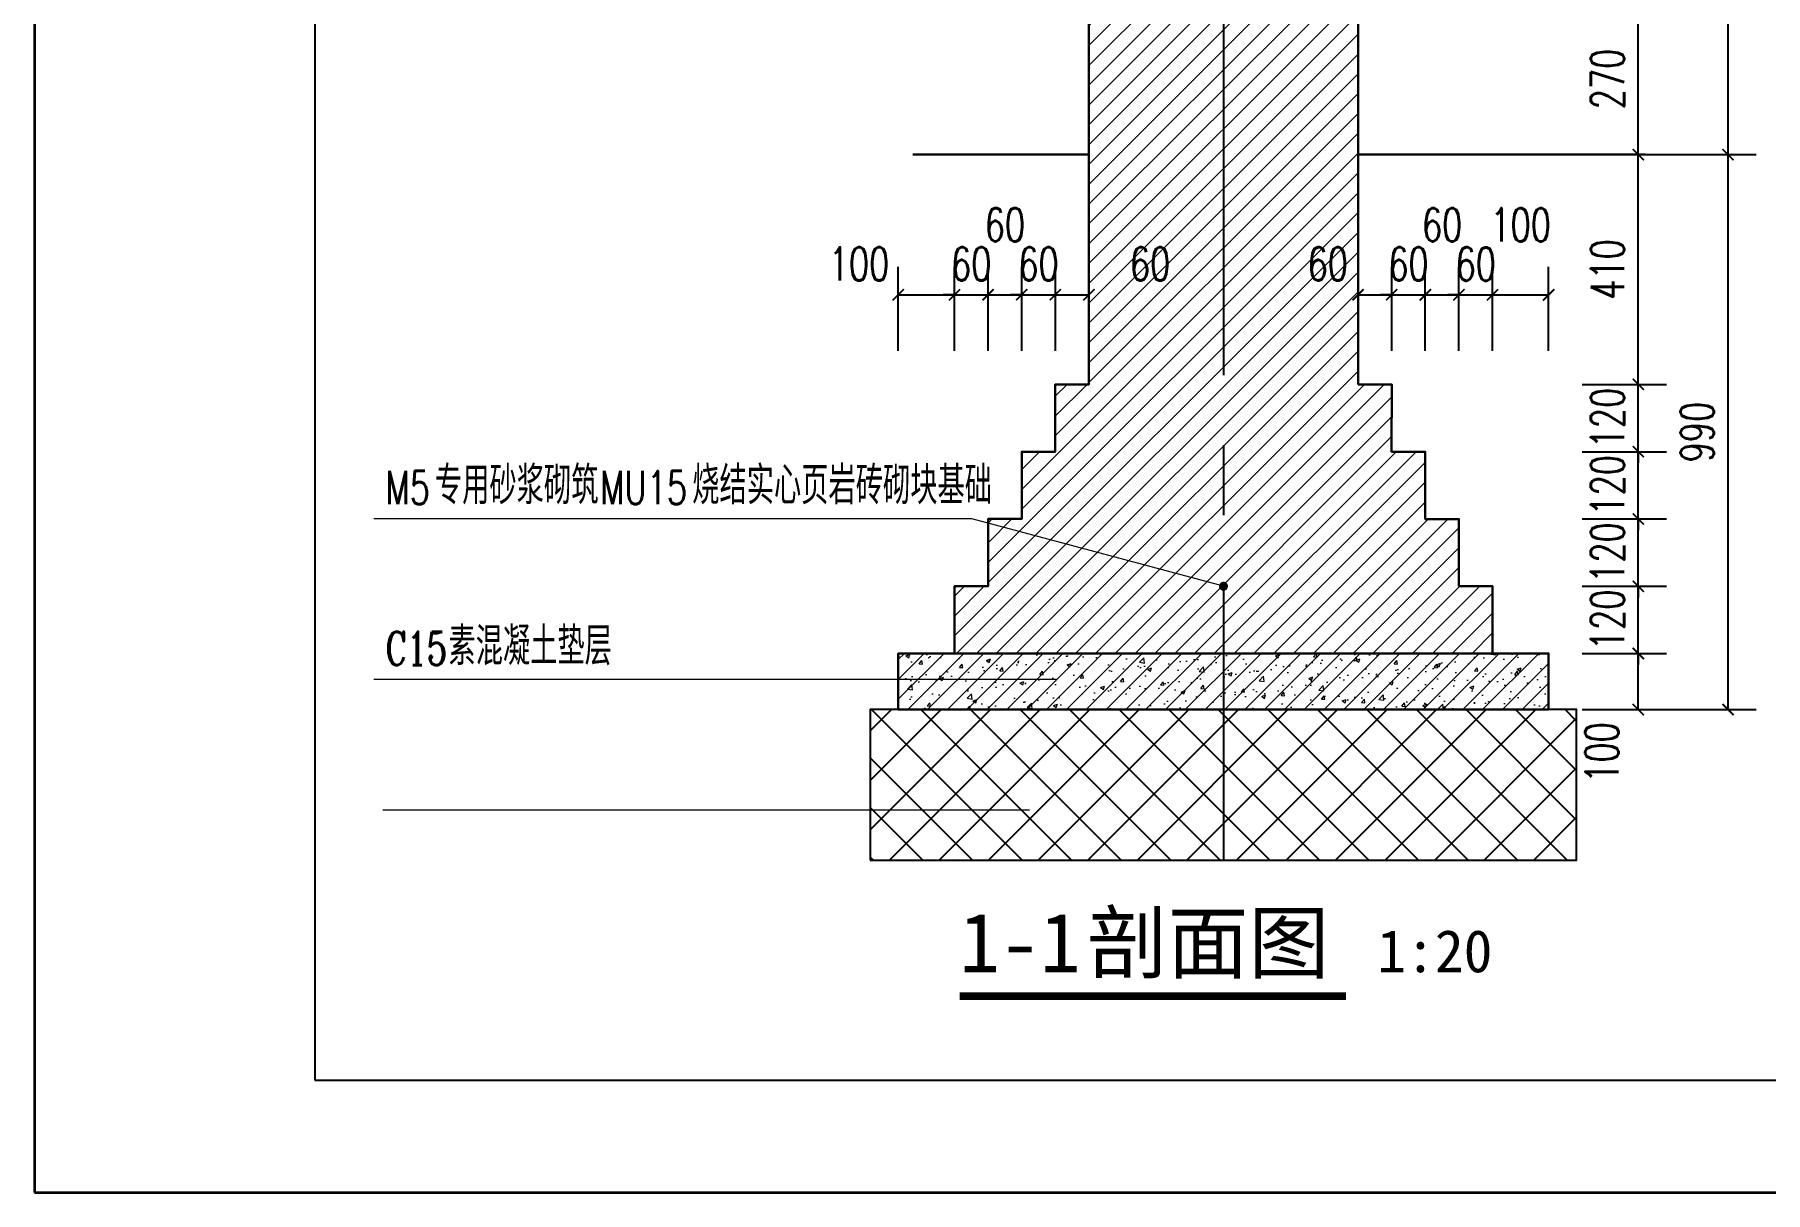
# Model space of a CAD drawing. Header units: millimetres. Extents: x 0 to 16820, y -11520 to 11880.
# Drawn here: x 0 to 3087, y 0 to 2066 of the extents above; entities that cross this region are included whole.
import ezdxf
from ezdxf.enums import TextEntityAlignment as Align

# ---------------------------------------------------------------- set-up
doc = ezdxf.new("R2010")
doc.units = ezdxf.units.MM
doc.header["$LTSCALE"] = 1000
doc.linetypes.add('CENTER2', pattern=[1.125, 0.75, -0.125, 0.125, -0.125])
for name, color, linetype, lineweight in [('0-LA-剖断线', 2, 'Continuous', 30), ('0-LA-填充', 8, 'Continuous', 9), ('A-ANNO-DIMS', 3, 'Continuous', 13), ('DIM_LEAD', 3, 'Continuous', 13)]:
    doc.layers.add(name, color=color, linetype=linetype, lineweight=lineweight)
for name, color, linetype in [('DIM_SYMB', 3, 'Continuous'), ('DOTE', 8, 'CENTER2'), ('PUB_DIM', 3, 'Continuous'), ('图框层', 7, 'Continuous')]:
    doc.layers.add(name, color=color, linetype=linetype)
doc.styles.add('_TCH_DIM', font='SIMPLEX', dxfattribs={"bigfont": 'GBCBIG'})
doc.styles.add('_TCH_DIM_T3', font='SIMPLEX', dxfattribs={"width": 0.705882, "bigfont": 'GBCBIG'})
doc.styles.add('_TCH_LABEL', font='COMPLEX', dxfattribs={"bigfont": 'GBCBIG'})
doc.styles.get("Standard").update_dxf_attribs({"font": ''})
doc.styles.add('宋体', font='', dxfattribs={"width": 0.8})
doc.styles.get('Standard').set_extended_font_data('SimSun')
doc.styles.get('宋体').set_extended_font_data('SimSun')
doc.dimstyles.new('_TCH_ARCH&&20', dxfattribs={"dimtxt": 59.5, "dimasz": 20, "dimexe": 50, "dimexo": 60, "dimgap": 25.25, "dimtad": 1, "dimdec": 0, "dimzin": 0, "dimdsep": 46, "dimtxsty": '_TCH_DIM_T3', "dimblk": 'ARCHTICK', "dimcen": 0.09, "dimclrt": 7, "dimazin": 2, "dimtfac": 1, "dimtdec": 0, "dimtix": 1, "dimtmove": 2, "dimatfit": 3, "dimfxl": 20, "dimtolj": 1, "dimtzin": 0, "dimarcsym": 0})

# ---------------------------------------------------------------- blocks, each defined once
blk = doc.blocks.new('JYHT-FRAME_NORMAL-7c40bc6b8ebf42d483e23fe8ae0242e0')
at = {"layer": '图框层', "color": 4, "lineweight": 35}
for p, q in [((0, 594), (0, 0)), ((0, 0), (841, 0))]:
    blk.add_line(p, q, dxfattribs=at)
at = {"layer": '图框层', "color": 0, "linetype": 'Continuous'}
for p, q in [((25, 584), (25, 10)), ((25, 10), (831, 10))]:
    blk.add_line(p, q, dxfattribs=at)
at = {"style": '宋体'}
blk.add_attdef('公章', text='', height=2.5, dxfattribs=at).set_placement((795.74, 211.72), align=Align.MIDDLE_CENTER)
at = {"layer": '图框层', "style": '宋体', "width": 0.8}
for tag, height, p in [('合作设计单位', 3, (796, 528)), ('节能章', 2.5, (795.74, 103.14))]:
    blk.add_attdef(tag, text='', height=height, dxfattribs=at).set_placement(p, align=Align.MIDDLE_CENTER)
at = {"layer": '图框层', "style": '宋体'}
for tag, p in [('接口确认章', (794.47, 491.41)), ('竣工图章', (794.47, 491.41)), ('造价咨询章', (795.43, 445.09)), ('出图章', (795.43, 445.09)), ('提交图纸章', (788.66, 395.82)), ('报审章', (788.66, 394.32)), ('规划报审章', (788.66, 338.77)), ('制图人', (793.5, 230.46)), ('设计人', (793.5, 223.48)), ('专业负责人', (793.5, 216.44)), ('设计主持人', (793.5, 209.46)), ('项目经理', (793.5, 202.45)), ('校对', (793.5, 195.46)), ('审核', (793.5, 188.46)), ('审定', (793.5, 181.44)), ('工程名称', (804.5, 72.96)), ('子项名称', (804.5, 58.96)), ('设计号', (787, 48.48)), ('专业', (822, 48.44)), ('图名', (804.5, 37.94)), ('图号', (804.5, 23.99)), ('阶段', (787, 13.46)), ('日期', (822, 13.45))]:
    blk.add_attdef(tag, text='', height=2.5, dxfattribs=at).set_placement(p, align=Align.MIDDLE_CENTER)
for tag, p in [('版号1', (769.51, 97.5)), ('版号1日期', (787.01, 97.5)), ('版号1内容', (804.46, 97.5)), ('版号1修改人', (822.01, 97.5)), ('版号2', (769.51, 90.5)), ('版号2日期', (787.01, 90.5)), ('版号2内容', (804.46, 90.5)), ('版号2修改人', (822.01, 90.5)), ('版号3', (769.51, 83.5)), ('版号3日期', (787.01, 83.5)), ('版号3内容', (804.46, 83.5)), ('版号3修改人', (822.01, 83.5))]:
    blk.add_attdef(tag, text='', height=2.5, dxfattribs=at).set_placement(p, align=Align.MIDDLE)
blk = doc.blocks.new('_ArchTick')
at = {"color": 0, "linetype": 'ByBlock', "const_width": 0.15}
blk.add_lwpolyline([(-0.5, -0.5), (0.5, 0.5)], dxfattribs=at)
blk = doc.blocks.new('*D468')
at = {"layer": 'Defpoints', "color": 0, "transparency": 16777216}
for p in [(2420.5, 1601.5), (2360.5, 1441.5), (2420.5, 1441.5)]:
    blk.add_point(p, dxfattribs=at)
at = {"layer": 'PUB_DIM', "color": 0, "lineweight": -2, "transparency": 16777216}
for p, q in [((2360.5, 1501.5), (2360.5, 1651.5)), ((2420.5, 1501.5), (2420.5, 1651.5)), ((2360.5, 1601.5), (2420.5, 1601.5))]:
    blk.add_line(p, q, dxfattribs=at)
at = {"layer": 'PUB_DIM', "color": 0, "lineweight": -2, "transparency": 16777216, "xscale": 20, "yscale": 20, "zscale": 20}
for p, rotation in [((2360.5, 1601.5), 179.9921092749741), ((2420.5, 1601.5), 359.9921092749742)]:
    blk.add_blockref('_ArchTick', p, dxfattribs=dict(at, rotation=rotation))
at = {"layer": 'PUB_DIM', "color": 7, "transparency": 16777216, "insert": (2306.5, 1656.5), "char_height": 59.5, "attachment_point": 5, "rotation": 359.9921, "style": '_TCH_DIM_T3'}
blk.add_mtext('\\A1;60', dxfattribs=at)
blk = doc.blocks.new('*D469')
at = {"layer": 'Defpoints', "color": 0, "transparency": 16777216}
for p in [(2480.5, 1601.4), (2420.5, 1441.5), (2480.5, 1441.4)]:
    blk.add_point(p, dxfattribs=at)
at = {"layer": 'PUB_DIM', "color": 0, "lineweight": -2, "transparency": 16777216}
for p, q in [((2420.5, 1501.5), (2420.5, 1651.5)), ((2480.5, 1501.4), (2480.5, 1651.4)), ((2420.5, 1601.5), (2400.5, 1601.5)), ((2420.5, 1601.5), (2480.5, 1601.4)), ((2480.5, 1601.4), (2500.5, 1601.4))]:
    blk.add_line(p, q, dxfattribs=at)
at = {"layer": 'PUB_DIM', "color": 0, "lineweight": -2, "transparency": 16777216, "xscale": 20, "yscale": 20, "zscale": 20}
for p, rotation in [((2420.5, 1601.5), 359.9921092749742), ((2480.5, 1601.4), 179.9921092749741)]:
    blk.add_blockref('_ArchTick', p, dxfattribs=dict(at, rotation=rotation))
at = {"layer": 'PUB_DIM', "color": 7, "transparency": 16777216, "insert": (2450.5, 1656.5), "char_height": 59.5, "attachment_point": 5, "rotation": 359.9921, "style": '_TCH_DIM_T3'}
blk.add_mtext('\\A1;60', dxfattribs=at)
blk = doc.blocks.new('*D470')
at = {"layer": 'Defpoints', "color": 0, "transparency": 16777216}
for p in [(2540.5, 1601.4), (2480.5, 1441.4), (2540.5, 1441.4)]:
    blk.add_point(p, dxfattribs=at)
at = {"layer": 'PUB_DIM', "color": 0, "lineweight": -2, "transparency": 16777216}
for p, q in [((2480.5, 1501.4), (2480.5, 1651.4)), ((2540.5, 1501.4), (2540.5, 1651.4)), ((2480.5, 1601.4), (2540.5, 1601.4))]:
    blk.add_line(p, q, dxfattribs=at)
at = {"layer": 'PUB_DIM', "color": 0, "lineweight": -2, "transparency": 16777216, "xscale": 20, "yscale": 20, "zscale": 20}
for p, rotation in [((2480.5, 1601.4), 179.9921092749741), ((2540.5, 1601.4), 359.9921092749742)]:
    blk.add_blockref('_ArchTick', p, dxfattribs=dict(at, rotation=rotation))
at = {"layer": 'PUB_DIM', "color": 7, "transparency": 16777216, "insert": (2510.5, 1726.4), "char_height": 59.5, "attachment_point": 5, "rotation": 359.9921, "style": '_TCH_DIM_T3'}
blk.add_mtext('\\A1;60', dxfattribs=at)
blk = doc.blocks.new('*D471')
at = {"layer": 'Defpoints', "color": 0, "transparency": 16777216}
for p in [(2600.5, 1601.4), (2540.5, 1441.4), (2600.5, 1441.4)]:
    blk.add_point(p, dxfattribs=at)
at = {"layer": 'PUB_DIM', "color": 0, "lineweight": -2, "transparency": 16777216}
for p, q in [((2540.5, 1501.4), (2540.5, 1651.4)), ((2600.5, 1501.4), (2600.5, 1651.4)), ((2540.5, 1601.4), (2520.5, 1601.4)), ((2540.5, 1601.4), (2600.5, 1601.4)), ((2600.5, 1601.4), (2620.5, 1601.4))]:
    blk.add_line(p, q, dxfattribs=at)
at = {"layer": 'PUB_DIM', "color": 0, "lineweight": -2, "transparency": 16777216, "xscale": 20, "yscale": 20, "zscale": 20}
for p, rotation in [((2540.5, 1601.4), 359.9921092749742), ((2600.5, 1601.4), 179.9921092749741)]:
    blk.add_blockref('_ArchTick', p, dxfattribs=dict(at, rotation=rotation))
at = {"layer": 'PUB_DIM', "color": 7, "transparency": 16777216, "insert": (2570.5, 1656.4), "char_height": 59.5, "attachment_point": 5, "rotation": 359.9921, "style": '_TCH_DIM_T3'}
blk.add_mtext('\\A1;60', dxfattribs=at)
blk = doc.blocks.new('*D472')
at = {"layer": 'Defpoints', "color": 0, "transparency": 16777216}
for p in [(2700.5, 1601.4), (2600.5, 1441.4), (2700.5, 1441.4)]:
    blk.add_point(p, dxfattribs=at)
at = {"layer": 'PUB_DIM', "color": 0, "lineweight": -2, "transparency": 16777216}
for p, q in [((2600.5, 1501.4), (2600.5, 1651.4)), ((2700.5, 1501.4), (2700.5, 1651.4)), ((2600.5, 1601.4), (2700.5, 1601.4))]:
    blk.add_line(p, q, dxfattribs=at)
at = {"layer": 'PUB_DIM', "color": 0, "lineweight": -2, "transparency": 16777216, "xscale": 20, "yscale": 20, "zscale": 20}
for p, rotation in [((2600.5, 1601.4), 179.9921092749742), ((2700.5, 1601.4), 359.9921092749742)]:
    blk.add_blockref('_ArchTick', p, dxfattribs=dict(at, rotation=rotation))
at = {"layer": 'PUB_DIM', "color": 7, "transparency": 16777216, "insert": (2650.5, 1726.4), "char_height": 59.5, "attachment_point": 5, "rotation": 359.9921, "style": '_TCH_DIM_T3'}
blk.add_mtext('\\A1;100', dxfattribs=at)
blk = doc.blocks.new('*D473')
at = {"layer": 'Defpoints', "color": 0, "transparency": 16777216}
for p in [(1880.6, 1601.5), (1820.6, 1441.5), (1880.6, 1441.5)]:
    blk.add_point(p, dxfattribs=at)
at = {"layer": 'PUB_DIM', "color": 0, "lineweight": -2, "transparency": 16777216}
for p, q in [((1820.6, 1501.5), (1820.6, 1651.5)), ((1880.6, 1501.5), (1880.6, 1651.5)), ((1820.6, 1601.5), (1880.6, 1601.5))]:
    blk.add_line(p, q, dxfattribs=at)
at = {"layer": 'PUB_DIM', "color": 0, "lineweight": -2, "transparency": 16777216, "xscale": 20, "yscale": 20, "zscale": 20, "rotation": 180}
blk.add_blockref('_ArchTick', (1820.6, 1601.5), dxfattribs=at)
at = {"layer": 'PUB_DIM', "color": 0, "lineweight": -2, "transparency": 16777216, "xscale": 20, "yscale": 20, "zscale": 20}
blk.add_blockref('_ArchTick', (1880.6, 1601.5), dxfattribs=at)
at = {"layer": 'PUB_DIM', "color": 7, "transparency": 16777216, "insert": (1989.6, 1656.5), "char_height": 59.5, "attachment_point": 5, "style": '_TCH_DIM_T3'}
blk.add_mtext('\\A1;60', dxfattribs=at)
blk = doc.blocks.new('*D474')
at = {"layer": 'Defpoints', "color": 0, "transparency": 16777216}
for p in [(1820.6, 1601.5), (1760.6, 1441.5), (1820.6, 1441.5)]:
    blk.add_point(p, dxfattribs=at)
at = {"layer": 'PUB_DIM', "color": 0, "lineweight": -2, "transparency": 16777216}
for p, q in [((1760.6, 1501.5), (1760.6, 1651.5)), ((1820.6, 1501.5), (1820.6, 1651.5)), ((1760.6, 1601.5), (1740.6, 1601.5)), ((1760.6, 1601.5), (1820.6, 1601.5)), ((1820.6, 1601.5), (1840.6, 1601.5))]:
    blk.add_line(p, q, dxfattribs=at)
at = {"layer": 'PUB_DIM', "color": 0, "lineweight": -2, "transparency": 16777216, "xscale": 20, "yscale": 20, "zscale": 20}
blk.add_blockref('_ArchTick', (1760.6, 1601.5), dxfattribs=at)
at = {"layer": 'PUB_DIM', "color": 0, "lineweight": -2, "transparency": 16777216, "xscale": 20, "yscale": 20, "zscale": 20, "rotation": 180}
blk.add_blockref('_ArchTick', (1820.6, 1601.5), dxfattribs=at)
at = {"layer": 'PUB_DIM', "color": 7, "transparency": 16777216, "insert": (1790.6, 1656.5), "char_height": 59.5, "attachment_point": 5, "style": '_TCH_DIM_T3'}
blk.add_mtext('\\A1;60', dxfattribs=at)
blk = doc.blocks.new('*D475')
at = {"layer": 'Defpoints', "color": 0, "transparency": 16777216}
for p in [(1760.6, 1601.5), (1700.6, 1441.5), (1760.6, 1441.5)]:
    blk.add_point(p, dxfattribs=at)
at = {"layer": 'PUB_DIM', "color": 0, "lineweight": -2, "transparency": 16777216}
for p, q in [((1700.6, 1501.5), (1700.6, 1651.5)), ((1760.6, 1501.5), (1760.6, 1651.5)), ((1700.6, 1601.5), (1760.6, 1601.5))]:
    blk.add_line(p, q, dxfattribs=at)
at = {"layer": 'PUB_DIM', "color": 0, "lineweight": -2, "transparency": 16777216, "xscale": 20, "yscale": 20, "zscale": 20, "rotation": 180}
blk.add_blockref('_ArchTick', (1700.6, 1601.5), dxfattribs=at)
at = {"layer": 'PUB_DIM', "color": 0, "lineweight": -2, "transparency": 16777216, "xscale": 20, "yscale": 20, "zscale": 20}
blk.add_blockref('_ArchTick', (1760.6, 1601.5), dxfattribs=at)
at = {"layer": 'PUB_DIM', "color": 7, "transparency": 16777216, "insert": (1730.6, 1726.5), "char_height": 59.5, "attachment_point": 5, "style": '_TCH_DIM_T3'}
blk.add_mtext('\\A1;60', dxfattribs=at)
blk = doc.blocks.new('*D476')
at = {"layer": 'Defpoints', "color": 0, "transparency": 16777216}
for p in [(1700.6, 1601.5), (1640.6, 1441.5), (1700.6, 1441.5)]:
    blk.add_point(p, dxfattribs=at)
at = {"layer": 'PUB_DIM', "color": 0, "lineweight": -2, "transparency": 16777216}
for p, q in [((1640.6, 1501.5), (1640.6, 1651.5)), ((1700.6, 1501.5), (1700.6, 1651.5)), ((1640.6, 1601.5), (1620.6, 1601.5)), ((1640.6, 1601.5), (1700.6, 1601.5)), ((1700.6, 1601.5), (1720.6, 1601.5))]:
    blk.add_line(p, q, dxfattribs=at)
at = {"layer": 'PUB_DIM', "color": 0, "lineweight": -2, "transparency": 16777216, "xscale": 20, "yscale": 20, "zscale": 20}
blk.add_blockref('_ArchTick', (1640.6, 1601.5), dxfattribs=at)
at = {"layer": 'PUB_DIM', "color": 0, "lineweight": -2, "transparency": 16777216, "xscale": 20, "yscale": 20, "zscale": 20, "rotation": 180}
blk.add_blockref('_ArchTick', (1700.6, 1601.5), dxfattribs=at)
at = {"layer": 'PUB_DIM', "color": 7, "transparency": 16777216, "insert": (1670.6, 1656.5), "char_height": 59.5, "attachment_point": 5, "style": '_TCH_DIM_T3'}
blk.add_mtext('\\A1;60', dxfattribs=at)
blk = doc.blocks.new('*D477')
at = {"layer": 'Defpoints', "color": 0, "transparency": 16777216}
for p in [(1640.6, 1601.5), (1540.5, 1441.5), (1640.6, 1441.5)]:
    blk.add_point(p, dxfattribs=at)
at = {"layer": 'PUB_DIM', "color": 0, "lineweight": -2, "transparency": 16777216}
for p, q in [((1540.5, 1501.5), (1540.5, 1651.5)), ((1640.6, 1501.5), (1640.6, 1651.5)), ((1540.5, 1601.5), (1640.6, 1601.5))]:
    blk.add_line(p, q, dxfattribs=at)
at = {"layer": 'PUB_DIM', "color": 0, "lineweight": -2, "transparency": 16777216, "xscale": 20, "yscale": 20, "zscale": 20, "rotation": 180}
blk.add_blockref('_ArchTick', (1540.5, 1601.5), dxfattribs=at)
at = {"layer": 'PUB_DIM', "color": 0, "lineweight": -2, "transparency": 16777216, "xscale": 20, "yscale": 20, "zscale": 20}
blk.add_blockref('_ArchTick', (1640.6, 1601.5), dxfattribs=at)
at = {"layer": 'PUB_DIM', "color": 7, "transparency": 16777216, "insert": (1470.5, 1656.5), "char_height": 59.5, "attachment_point": 5, "style": '_TCH_DIM_T3'}
blk.add_mtext('\\A1;100', dxfattribs=at)
blk = doc.blocks.new('*D500')
at = {"layer": 'A-ANNO-DIMS', "color": 0, "lineweight": -2, "transparency": 16777216}
for p, q in [((2760.4, 4111.5), (3070.4, 4111.5)), ((3020.4, 1851.5), (3020.4, 4111.5)), ((2760.4, 1851.5), (3070.4, 1851.5))]:
    blk.add_line(p, q, dxfattribs=at)
at = {"layer": 'Defpoints', "color": 0, "transparency": 16777216}
for p in [(2700.4, 4111.5), (3020.4, 4111.5), (2700.4, 1851.5)]:
    blk.add_point(p, dxfattribs=at)
at = {"layer": 'A-ANNO-DIMS', "color": 0, "lineweight": -2, "transparency": 16777216, "xscale": 20, "yscale": 20, "zscale": 20}
for p, rotation in [((3020.4, 4111.5), 90), ((3020.4, 1851.5), 270)]:
    blk.add_blockref('_ArchTick', p, dxfattribs=dict(at, rotation=rotation))
at = {"layer": 'A-ANNO-DIMS', "color": 7, "transparency": 16777216, "insert": (2965.4, 2981.5), "char_height": 59.5, "attachment_point": 5, "rotation": 90, "style": '_TCH_DIM_T3'}
blk.add_mtext('\\A1;2260', dxfattribs=at)
blk = doc.blocks.new('*D501')
at = {"layer": 'A-ANNO-DIMS', "color": 0, "lineweight": -2, "transparency": 16777216}
for p, q in [((2760.4, 1851.5), (3070.4, 1851.5)), ((3020.4, 861.5), (3020.4, 1851.5)), ((2760.4, 861.5), (3070.4, 861.5))]:
    blk.add_line(p, q, dxfattribs=at)
at = {"layer": 'Defpoints', "color": 0, "transparency": 16777216}
for p in [(2700.4, 1851.5), (3020.4, 1851.5), (2700.4, 861.5)]:
    blk.add_point(p, dxfattribs=at)
at = {"layer": 'A-ANNO-DIMS', "color": 0, "lineweight": -2, "transparency": 16777216, "xscale": 20, "yscale": 20, "zscale": 20}
for p, rotation in [((3020.4, 1851.5), 90), ((3020.4, 861.5), 270)]:
    blk.add_blockref('_ArchTick', p, dxfattribs=dict(at, rotation=rotation))
at = {"layer": 'A-ANNO-DIMS', "color": 7, "transparency": 16777216, "insert": (2965.4, 1356.5), "char_height": 59.5, "attachment_point": 5, "rotation": 90, "style": '_TCH_DIM_T3'}
blk.add_mtext('\\A1;990', dxfattribs=at)
blk = doc.blocks.new('*D511')
at = {"layer": 'A-ANNO-DIMS', "color": 0, "lineweight": -2, "transparency": 16777216}
for p, q in [((2760.4, 2121.5), (2910.4, 2121.5)), ((2860.4, 1851.5), (2860.4, 2121.5)), ((2760.4, 1851.5), (2910.4, 1851.5))]:
    blk.add_line(p, q, dxfattribs=at)
at = {"layer": 'Defpoints', "color": 0, "transparency": 16777216}
for p in [(2700.4, 2121.5), (2860.4, 2121.5), (2700.4, 1851.5)]:
    blk.add_point(p, dxfattribs=at)
at = {"layer": 'A-ANNO-DIMS', "color": 0, "lineweight": -2, "transparency": 16777216, "xscale": 20, "yscale": 20, "zscale": 20}
for p, rotation in [((2860.4, 2121.5), 90), ((2860.4, 1851.5), 270)]:
    blk.add_blockref('_ArchTick', p, dxfattribs=dict(at, rotation=rotation))
at = {"layer": 'A-ANNO-DIMS', "color": 7, "transparency": 16777216, "insert": (2805.4, 1986.5), "char_height": 59.5, "attachment_point": 5, "rotation": 90, "style": '_TCH_DIM_T3'}
blk.add_mtext('\\A1;270', dxfattribs=at)
blk = doc.blocks.new('*D512')
at = {"layer": 'A-ANNO-DIMS', "color": 0, "lineweight": -2, "transparency": 16777216}
for p, q in [((2760.4, 1851.5), (2910.4, 1851.5)), ((2860.4, 1441.5), (2860.4, 1851.5)), ((2760.4, 1441.5), (2910.4, 1441.5))]:
    blk.add_line(p, q, dxfattribs=at)
at = {"layer": 'Defpoints', "color": 0, "transparency": 16777216}
for p in [(2700.4, 1851.5), (2860.4, 1851.5), (2700.4, 1441.5)]:
    blk.add_point(p, dxfattribs=at)
at = {"layer": 'A-ANNO-DIMS', "color": 0, "lineweight": -2, "transparency": 16777216, "xscale": 20, "yscale": 20, "zscale": 20}
for p, rotation in [((2860.4, 1851.5), 90), ((2860.4, 1441.5), 270)]:
    blk.add_blockref('_ArchTick', p, dxfattribs=dict(at, rotation=rotation))
at = {"layer": 'A-ANNO-DIMS', "color": 7, "transparency": 16777216, "insert": (2805.4, 1646.5), "char_height": 59.5, "attachment_point": 5, "rotation": 90, "style": '_TCH_DIM_T3'}
blk.add_mtext('\\A1;410', dxfattribs=at)
blk = doc.blocks.new('*D513')
at = {"layer": 'A-ANNO-DIMS', "color": 0, "lineweight": -2, "transparency": 16777216}
for p, q in [((2860.4, 1441.5), (2860.4, 1461.5)), ((2760.4, 1441.5), (2910.4, 1441.5)), ((2860.4, 1321.5), (2860.4, 1441.5)), ((2760.4, 1321.5), (2910.4, 1321.5)), ((2860.4, 1321.5), (2860.4, 1301.5))]:
    blk.add_line(p, q, dxfattribs=at)
at = {"layer": 'Defpoints', "color": 0, "transparency": 16777216}
for p in [(2700.4, 1441.5), (2860.4, 1441.5), (2700.4, 1321.5)]:
    blk.add_point(p, dxfattribs=at)
at = {"layer": 'A-ANNO-DIMS', "color": 0, "lineweight": -2, "transparency": 16777216, "xscale": 20, "yscale": 20, "zscale": 20}
for p, rotation in [((2860.4, 1441.5), 270), ((2860.4, 1321.5), 90)]:
    blk.add_blockref('_ArchTick', p, dxfattribs=dict(at, rotation=rotation))
at = {"layer": 'A-ANNO-DIMS', "color": 7, "transparency": 16777216, "insert": (2805.4, 1381.5), "char_height": 59.5, "attachment_point": 5, "rotation": 90, "style": '_TCH_DIM_T3'}
blk.add_mtext('\\A1;120', dxfattribs=at)
blk = doc.blocks.new('*D514')
at = {"layer": 'A-ANNO-DIMS', "color": 0, "lineweight": -2, "transparency": 16777216}
for p, q in [((2860.4, 1321.5), (2860.4, 1341.5)), ((2760.4, 1321.5), (2910.4, 1321.5)), ((2860.4, 1201.5), (2860.4, 1321.5)), ((2760.4, 1201.5), (2910.4, 1201.5)), ((2860.4, 1201.5), (2860.4, 1181.5))]:
    blk.add_line(p, q, dxfattribs=at)
at = {"layer": 'Defpoints', "color": 0, "transparency": 16777216}
for p in [(2700.4, 1321.5), (2860.4, 1321.5), (2700.4, 1201.5)]:
    blk.add_point(p, dxfattribs=at)
at = {"layer": 'A-ANNO-DIMS', "color": 0, "lineweight": -2, "transparency": 16777216, "xscale": 20, "yscale": 20, "zscale": 20}
for p, rotation in [((2860.4, 1321.5), 270), ((2860.4, 1201.5), 90)]:
    blk.add_blockref('_ArchTick', p, dxfattribs=dict(at, rotation=rotation))
at = {"layer": 'A-ANNO-DIMS', "color": 7, "transparency": 16777216, "insert": (2805.4, 1261.5), "char_height": 59.5, "attachment_point": 5, "rotation": 90, "style": '_TCH_DIM_T3'}
blk.add_mtext('\\A1;120', dxfattribs=at)
blk = doc.blocks.new('*D515')
at = {"layer": 'A-ANNO-DIMS', "color": 0, "lineweight": -2, "transparency": 16777216}
for p, q in [((2860.4, 1201.5), (2860.4, 1221.5)), ((2760.4, 1201.5), (2910.4, 1201.5)), ((2860.4, 1081.5), (2860.4, 1201.5)), ((2760.4, 1081.5), (2910.4, 1081.5)), ((2860.4, 1081.5), (2860.4, 1061.5))]:
    blk.add_line(p, q, dxfattribs=at)
at = {"layer": 'Defpoints', "color": 0, "transparency": 16777216}
for p in [(2700.4, 1201.5), (2860.4, 1201.5), (2700.4, 1081.5)]:
    blk.add_point(p, dxfattribs=at)
at = {"layer": 'A-ANNO-DIMS', "color": 0, "lineweight": -2, "transparency": 16777216, "xscale": 20, "yscale": 20, "zscale": 20}
for p, rotation in [((2860.4, 1201.5), 270), ((2860.4, 1081.5), 90)]:
    blk.add_blockref('_ArchTick', p, dxfattribs=dict(at, rotation=rotation))
at = {"layer": 'A-ANNO-DIMS', "color": 7, "transparency": 16777216, "insert": (2805.4, 1141.5), "char_height": 59.5, "attachment_point": 5, "rotation": 90, "style": '_TCH_DIM_T3'}
blk.add_mtext('\\A1;120', dxfattribs=at)
blk = doc.blocks.new('*D516')
at = {"layer": 'A-ANNO-DIMS', "color": 0, "lineweight": -2, "transparency": 16777216}
for p, q in [((2760.4, 1081.5), (2910.4, 1081.5)), ((2860.4, 1081.5), (2860.4, 1101.5)), ((2860.4, 961.5), (2860.4, 1081.5)), ((2760.4, 961.5), (2910.4, 961.5)), ((2860.4, 961.5), (2860.4, 941.5))]:
    blk.add_line(p, q, dxfattribs=at)
at = {"layer": 'Defpoints', "color": 0, "transparency": 16777216}
for p in [(2700.4, 1081.5), (2860.4, 1081.5), (2700.4, 961.5)]:
    blk.add_point(p, dxfattribs=at)
at = {"layer": 'A-ANNO-DIMS', "color": 0, "lineweight": -2, "transparency": 16777216, "xscale": 20, "yscale": 20, "zscale": 20}
for p, rotation in [((2860.4, 1081.5), 270), ((2860.4, 961.5), 90)]:
    blk.add_blockref('_ArchTick', p, dxfattribs=dict(at, rotation=rotation))
at = {"layer": 'A-ANNO-DIMS', "color": 7, "transparency": 16777216, "insert": (2805.4, 1021.5), "char_height": 59.5, "attachment_point": 5, "rotation": 90, "style": '_TCH_DIM_T3'}
blk.add_mtext('\\A1;120', dxfattribs=at)
blk = doc.blocks.new('*D517')
at = {"layer": 'A-ANNO-DIMS', "color": 0, "lineweight": -2, "transparency": 16777216}
for p, q in [((2760.4, 961.5), (2910.4, 961.5)), ((2860.4, 861.5), (2860.4, 961.5)), ((2760.4, 861.5), (2910.4, 861.5))]:
    blk.add_line(p, q, dxfattribs=at)
at = {"layer": 'Defpoints', "color": 0, "transparency": 16777216}
for p in [(2700.4, 961.5), (2860.4, 961.5), (2700.4, 861.5)]:
    blk.add_point(p, dxfattribs=at)
at = {"layer": 'A-ANNO-DIMS', "color": 0, "lineweight": -2, "transparency": 16777216, "xscale": 20, "yscale": 20, "zscale": 20}
for p, rotation in [((2860.4, 961.5), 90), ((2860.4, 861.5), 270)]:
    blk.add_blockref('_ArchTick', p, dxfattribs=dict(at, rotation=rotation))
at = {"layer": 'A-ANNO-DIMS', "color": 7, "transparency": 16777216, "insert": (2795.4, 784.8), "char_height": 59.5, "attachment_point": 5, "rotation": 90, "style": '_TCH_DIM_T3'}
blk.add_mtext('\\A1;100', dxfattribs=at)
blk = doc.blocks.new('A$C671D5DA0')
h = blk.add_hatch()
h.set_pattern_fill('ANSI37', color=256, scale=500)
h.set_pattern_definition([(45, (-124266.204, -28855.045), (-44.194174, 44.194174), []), (135, (-124266.204, -28855.045), (-44.194174, -44.194174), [])])
h.paths.add_polyline_path([(869.6, 0), (2129.5, 0), (2129.5, 268.7), (869.6, 268.7)])
blk.add_lwpolyline([(869.6, 0), (2129.5, 0), (2129.5, 268.7), (869.6, 268.7)], close=True)
at = {"layer": 'DIM_LEAD'}
blk.add_line((1153.9, 89.3), (0, 89.3), dxfattribs=at)

msp = doc.modelspace()

# ---------------------------------------------------------------- hatches: boundary and pattern name
at = {"layer": '0-LA-填充'}
h = msp.add_hatch(dxfattribs=at)
h.set_pattern_fill('ANSI31', color=256, scale=200)
h.set_pattern_definition([(45, (-8128.24, -13018.596), (-17.67767, 17.67767), [])])
h.paths.add_polyline_path([(2020.56067, 2121.49015), (2220.56067, 2121.49015), (2220.56067, 2301.49015), (2020.56067, 2301.49015)], flags=16)
edge = h.paths.add_edge_path()
edge.add_line((2305.48056, 1441.46468), (2420.48056, 1441.45642))
edge.add_line((2420.48056, 1441.45642), (2420.46403, 1321.45642))
edge.add_line((2420.46403, 1321.45642), (2480.46403, 1321.44058))
edge.add_line((2480.46403, 1321.44058), (2480.44751, 1201.44058))
edge.add_line((2480.44751, 1201.44058), (2540.44751, 1201.43232))
edge.add_line((2540.44751, 1201.43232), (2540.43098, 1081.43232))
edge.add_line((2540.43098, 1081.43232), (2600.43098, 1081.42406))
edge.add_line((2600.43098, 1081.42406), (2600.41446, 961.48258))
edge.add_line((2600.41446, 961.48258), (1640.56067, 961.49015))
edge.add_line((1640.56067, 961.49015), (1640.56067, 1081.49015))
edge.add_line((1640.56067, 1081.49015), (1700.56067, 1081.49015))
edge.add_line((1700.56067, 1081.49015), (1700.56067, 1201.49015))
edge.add_line((1700.56067, 1201.49015), (1760.56067, 1201.49015))
edge.add_line((1760.56067, 1201.49015), (1760.56067, 1321.49015))
edge.add_line((1760.56067, 1321.49015), (1820.56067, 1321.49015))
edge.add_line((1820.56067, 1321.49015), (1820.56067, 1441.49015))
edge.add_line((1820.56067, 1441.49015), (1880.56067, 1441.49015))
edge.add_line((1880.56067, 1441.49015), (1880.56067, 4111.49015))
edge.add_line((1880.56067, 4111.49015), (2360.56067, 4111.49015))
edge.add_line((2360.56067, 4111.49015), (2360.56067, 1441.46467))
h.paths.add_polyline_path([(2045.56067, 4006.49015), (2195.56067, 4006.49015), (2195.56067, 3856.49015), (2045.56067, 3856.49015)], flags=16)
h.paths.add_polyline_path([(2045.56067, 2966.49015), (2195.56067, 2966.49015), (2195.56067, 2816.49015), (2045.56067, 2816.49015)], flags=16)
h.paths.add_polyline_path([(2045.56067, 2726.49015), (2195.56067, 2726.49015), (2195.56067, 2576.49015), (2045.56067, 2576.49015)], flags=16)
h = msp.add_hatch(dxfattribs=at)
h.set_pattern_fill('钢筋混凝土', color=256, scale=10)
h.set_pattern_definition([(45, (1663.488, 861.49), (-17.67767, 17.67767), []), (50, (1663.49, 861.49), (71.726, -6.2752), [7.5, -82.5]), (355, (1663.49, 861.49), (-13.875, 75.219), [6, -66]), (100.4514, (1669.465, 860.97), (57.851, 68.944), [6.374, -70.114]), (46.184, (1663.49, 881.49), (106.724, -16.552), [11.25, -123.75]), (96.636, (1672.38, 880.11), (93.466, 97.412), [9.561, -105.171]), (351.184, (1663.49, 881.49), (93.466, 97.412), [9, -99]), (21, (1673.49, 876.49), (59.6907, -40.262), [7.5, -82.5]), (326, (1673.49, 876.49), (24.3315, 72.515), [6, -66]), (71.4514, (1678.46, 873.135), (84.0223, 32.253), [6.374, -70.114]), (37.5, (1663.488, 861.49), (1.216, 33.2894), [0, -65.2, 0, -67, 0, -66.25]), (7.5, (1663.488, 861.49), (26.307, 39.4412), [0, -38.2, 0, -63.7, 0, -25.25]), (327.5, (1641.188, 861.49), (53.38224, -2.2555), [0, -25, 0, -78, 0, -103.5]), (317.5, (1631.188, 861.49), (58.3186, 10.0105), [0, -32.5, 0, -51.8, 0, -73.5])])
h.paths.add_polyline_path([(2700.41446, 861.49015), (2700.41446, 961.49015), (1540.48756, 961.49015), (1540.48756, 861.49015)])

# ---------------------------------------------------------------- linework, layer by layer
at = {"layer": '0-LA-剖断线'}
msp.add_line((2498.56067, 961.49015), (1708.56067, 961.49015), dxfattribs=at)
for points in [[(2360.48056, 1441.46468), (2420.48056, 1441.45642), (2420.46403, 1321.45642), (2480.46403, 1321.44816), (2480.44751, 1201.44816), (2540.44751, 1201.43989), (2540.43098, 1081.43989), (2600.43098, 1081.43163), (2600.41446, 961.49015), (1640.56067, 961.49015), (1640.56067, 1081.49015), (1700.56067, 1081.49015), (1700.56067, 1201.49015), (1760.56067, 1201.49015), (1760.56067, 1321.49015), (1820.56067, 1321.49015), (1820.56067, 1441.49015), (1880.56067, 1441.49015), (1880.56067, 4111.49015), (2360.56067, 4111.49015), (2360.56067, 1441.46467)], [(1880.56067, 1851.49015), (1566.57706, 1851.49015)], [(2360.56067, 1851.49015), (2873.14772, 1851.49015)], [(1708.56067, 961.49015), (2532.41446, 961.49015)]]:
    msp.add_lwpolyline(points, dxfattribs=at)
msp.add_lwpolyline([(2700.41446, 861.49015), (2700.41446, 961.49015), (1540.48756, 961.49015), (1540.48756, 861.49015)], close=True, dxfattribs=at)
at = {"layer": 'DIM_LEAD'}
for p, q in [((1671.73656, 1201.49015), (605.01138, 1201.49015)), ((2120.56067, 1081.49015), (1671.73656, 1201.49015)), ((1196.75959, 915.34099), (605.01138, 915.34099)), ((1822.88765, 915.34099), (1196.75959, 915.34099))]:
    msp.add_line(p, q, dxfattribs=at)
at = {"layer": 'DIM_LEAD', "const_width": 8}
msp.add_lwpolyline([(2124.42493, 1080.45698, 1), (2116.6964, 1082.52332, 1)], format="xyb", close=True, dxfattribs=at)
at = {"layer": 'DIM_SYMB', "const_width": 14}
msp.add_lwpolyline([(1649.74273, 349.99745), (2338.75539, 349.99745)], dxfattribs=at)
at = {"layer": 'DOTE', "color": 1}
msp.add_lwpolyline([(2120.56067, 4458.27241), (2120.56067, 592.76538)], dxfattribs=at)

# ---------------------------------------------------------------- block references
at = {"xscale": 20, "yscale": 20, "zscale": 20}
msp.add_blockref('JYHT-FRAME_NORMAL-7c40bc6b8ebf42d483e23fe8ae0242e0', (0.03683, -0.00255), dxfattribs=at)
msp.add_blockref('A$C671D5DA0', (620.87117, 592.76538))

# ---------------------------------------------------------------- texts
at = {"layer": 'DIM_LEAD', "color": 7}
for s, height, style, p in [('专用砂浆砌筑', 67.51773, '_TCH_DIM', (714.01138, 1227.70292)), ('烧结实心页岩砖砌块基础', 67.5177305, '_TCH_DIM', (1172.905, 1227.70292)), ('素混凝土垫层', 67.51773, '_TCH_LABEL', (738.01138, 940.80908))]:
    msp.add_text(s, height=height, dxfattribs=dict(at, style=style)).set_placement(p)
at = {"layer": 'DIM_LEAD', "color": 7, "width": 0.705882}
for s, style, p in [('M5', '_TCH_DIM', (626.01138, 1227.70292)), ('MU15', '_TCH_DIM', (1008.905, 1227.70292)), ('C15', '_TCH_LABEL', (626.01138, 940.80908))]:
    msp.add_text(s, height=59.5, dxfattribs=dict(at, style=style)).set_placement(p)
at = {"layer": 'DIM_SYMB', "color": 7}
for s, height, p in [('1-1', 105.738397, (1649.74273, 392.76538)), ('剖面图', 105.738397, (1876.57818, 392.76538)), ('1:20', 75.527426, (2394.75539, 392.76538))]:
    msp.add_text(s, height=height, dxfattribs=at).set_placement(p)

# ---------------------------------------------------------------- dimensions: what is measured, and where the dimension line sits
at = {"layer": 'A-ANNO-DIMS'}
for p1, p2, distance, picture, middle in [((2700.41446, 1851.49015), (2700.41446, 4111.49015), -320, '*D500', (2965.41446, 2981.49015)), ((2700.41446, 1851.49015), (2700.41446, 2121.49015), -160, '*D511', (2805.41446, 1986.49015)), ((2700.41446, 861.49015), (2700.41446, 1851.49015), -320, '*D501', (2965.41446, 1356.49015)), ((2700.41446, 1441.49015), (2700.41446, 1851.49015), -160, '*D512', (2805.41446, 1646.49015)), ((2700.41446, 1321.49015), (2700.41446, 1441.49015), -160, '*D513', (2805.41446, 1381.49015)), ((2700.41446, 1201.49015), (2700.41446, 1321.49015), -160, '*D514', (2805.41446, 1261.49015)), ((2700.41446, 1081.49015), (2700.41446, 1201.49015), -160, '*D515', (2805.41446, 1141.49015)), ((2700.41446, 961.49015), (2700.41446, 1081.49015), -160, '*D516', (2805.41446, 1021.49015))]:
    dim = msp.add_aligned_dim(p1=p1, p2=p2, distance=distance, dimstyle='_TCH_ARCH&&20', dxfattribs=at)
    dim.commit()
    dim.dimension.update_dxf_attribs({"geometry": picture, "text_midpoint": middle})
dim = msp.add_linear_dim(base=(2860.41446, 961.49015), p1=(2700.41446, 861.49015), p2=(2700.41446, 961.49015), angle=90, dimstyle='_TCH_ARCH&&20', dxfattribs=at)
dim.commit()
dim.dimension.update_dxf_attribs({"geometry": '*D517', "text_midpoint": (2795.41446, 784.80052), "dimtype": 129})
at = {"layer": 'PUB_DIM'}
for base, p1, p2, angle, picture, middle in [((1760.56067, 1601.49015), (1700.56067, 1441.49015), (1760.56067, 1441.49015), 0, '*D475', (1730.56067, 1726.49015)), ((2540.50259, 1601.43989), (2480.48056, 1441.44815), (2540.48056, 1441.43989), 359.99210927, '*D470', (2510.51981, 1726.44402)), ((2700.50259, 1601.41785), (2600.48056, 1441.43163), (2700.48056, 1441.41786), 359.99210927, '*D472', (2650.50259, 1726.42474)), ((1640.56067, 1601.49015), (1540.48756, 1441.49015), (1640.56067, 1441.49015), 0, '*D477', (1470.48756, 1656.49015)), ((1880.56067, 1601.49015), (1820.56067, 1441.49015), (1880.56067, 1441.49015), 0, '*D473', (1989.56067, 1656.49015)), ((2420.5026, 1601.45641), (2360.48056, 1441.46468), (2420.48056, 1441.45642), 359.99210927, '*D468', (2306.51017, 1656.47211))]:
    dim = msp.add_linear_dim(base=base, p1=p1, p2=p2, angle=angle, dimstyle='_TCH_ARCH&&20', dxfattribs=at)
    dim.commit()
    dim.dimension.update_dxf_attribs({"geometry": picture, "text_midpoint": middle, "dimtype": 129})
for p1, p2, picture, middle in [((1640.56067, 1441.49015), (1700.56067, 1441.49015), '*D476', (1670.56067, 1656.49015)), ((1760.56067, 1441.49015), (1820.56067, 1441.49015), '*D474', (1790.56067, 1656.49015)), ((2420.48056, 1441.45642), (2480.48056, 1441.44815), '*D469', (2450.51017, 1656.45228)), ((2540.48056, 1441.43989), (2600.48056, 1441.43163), '*D471', (2570.51017, 1656.43576))]:
    dim = msp.add_aligned_dim(p1=p1, p2=p2, distance=160, dimstyle='_TCH_ARCH&&20', dxfattribs=at)
    dim.commit()
    dim.dimension.update_dxf_attribs({"geometry": picture, "text_midpoint": middle})

doc.saveas('drawing.dxf')
